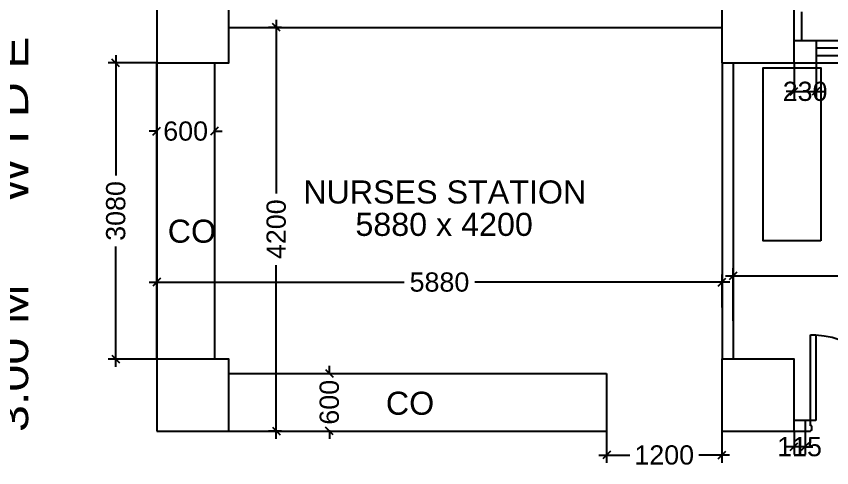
# Model space of a CAD drawing. Extents: x 7620542 to 7843793, y -6476226 to -6093835.
# Drawn here: x 7650078 to 7658558, y -6362911 to -6358215 of the extents above; entities that cross this region are included whole.
import ezdxf
from ezdxf.enums import TextEntityAlignment as Align

# ---------------------------------------------------------------- set-up
doc = ezdxf.new("R2010")
doc.units = 0
doc.header["$LTSCALE"] = 600
doc.header["$MEASUREMENT"] = 0
doc.header["$PDMODE"] = 35
doc.linetypes.add('DASHED', pattern=[0.75, 0.5, -0.25])
doc.layers.get('0').update_dxf_attribs({"linetype": 'CONTINUOUS'})
doc.layers.get('Defpoints').update_dxf_attribs({"linetype": 'CONTINUOUS'})
for name, color, linetype in [('chajja', 7, 'CONTINUOUS'), ('Counter', 7, 'CONTINUOUS'), ('DOOR', 32, 'CONTINUOUS'), ('FURN', 32, 'CONTINUOUS'), ('LA-column', 3, 'CONTINUOUS'), ('Room Dim', 1, 'CONTINUOUS'), ('TEXT', 6, 'CONTINUOUS'), ('TXT', 6, 'CONTINUOUS'), ('Walls', 7, 'CONTINUOUS'), ('WIN', 151, 'CONTINUOUS'), ('Working Dim', 5, 'CONTINUOUS')]:
    doc.layers.add(name, color=color, linetype=linetype)
doc.styles.add('ari', font='arial.ttf')
doc.styles.add('ARIAL', font='arial.ttf')
doc.dimstyles.new('int. dim', dxfattribs={"dimtxt": 450, "dimasz": 80, "dimexe": 80, "dimexo": 0, "dimgap": 70, "dimtad": 0, "dimdec": 0, "dimzin": 12, "dimdsep": 46, "dimtxsty": 'ari', "dimblk": 'OBLIQUE', "dimcen": 2, "dimdle": 80, "dimclrd": 256, "dimclre": 256, "dimclrt": 6, "dimadec": 0, "dimazin": 0, "dimtfac": 1, "dimtdec": 0, "dimtix": 1, "dimtmove": 2, "dimatfit": 3, "dimfxl": 1, "dimtolj": 1, "dimtzin": 0, "dimlwd": -1, "dimlwe": -1, "dimarcsym": 0})

# ---------------------------------------------------------------- blocks, each defined once
blk = doc.blocks.new('1000')
at = {"layer": 'DOOR'}
for p, q in [((0, -100), (0, 0)), ((0, 0), (49.7, 0)), ((49.7, 0), (49.7, -2.2)), ((63.2, -49.5), (49.7, -49.5)), ((49.7, -49.5), (49.7, -100)), ((63.2, -13.5), (61, -13.5)), ((63.2, -13.5), (63.2, -49.5)), ((836.8, -13.5), (836.8, -49.5)), ((836.8, -13.5), (839, -13.5)), ((836.8, -49.5), (850.3, -49.5)), ((850.3, 0), (850.3, -2.2)), ((900, 0), (850.3, 0)), ((850.3, -49.5), (850.3, -100)), ((900, -100), (900, 0)), ((49.7, -100), (0, -100)), ((49.7, -100), (49.7, -900.6)), ((100.2, -100), (49.7, -100)), ((100.2, -900.6), (100.2, -100)), ((850.3, -100), (900, -100)), ((49.7, -900.6), (100.2, -900.6))]:
    blk.add_line(p, q, dxfattribs=at)
for centre, major_axis, start_param, end_param in [((49.7, -13.5), (-7.95, 7.95), 3.926991, 5.497787), ((850.3, -13.5), (7.95, 7.95), 0.785398, 2.356194)]:
    blk.add_ellipse(centre, major_axis=major_axis, ratio=1, start_param=start_param, end_param=end_param, dxfattribs=at)
at = {"layer": 'DOOR', "color": 145}
blk.add_ellipse((64.3, -115.3), major_axis=(-519.7, 589.8), ratio=1, start_param=2.464943, end_param=4.009476, dxfattribs=at)
blk = doc.blocks.new('_Oblique')
at = {"color": 0, "linetype": 'ByBlock', "lineweight": -2}
blk.add_line((-0.5, -0.5), (0.5, 0.5), dxfattribs=at)
blk = doc.blocks.new('*D240')
at = {"layer": 'Defpoints', "color": 0, "transparency": 16777216}
for p in [(7663727.1, -6360916.8), (7657532.6, -6361383.3), (7663727.1, -6361383.3, -2.7)]:
    blk.add_point(p, dxfattribs=at)
at = {"layer": 'Working Dim', "transparency": 16777216}
for p, q in [((7657532.6, -6361383.3), (7657532.6, -6360836.8)), ((7663727.1, -6361383.3), (7663727.1, -6360836.8)), ((7657452.6, -6360916.8), (7660259.9, -6360916.8)), ((7663807.1, -6360916.8), (7660999.7, -6360916.8))]:
    blk.add_line(p, q, dxfattribs=at)
at = {"layer": 'Working Dim', "transparency": 16777216, "xscale": 80, "yscale": 80, "zscale": 80, "rotation": 180}
blk.add_blockref('_Oblique', (7657532.6, -6360916.8), dxfattribs=at)
at = {"layer": 'Working Dim', "transparency": 16777216, "xscale": 80, "yscale": 80, "zscale": 80}
blk.add_blockref('_Oblique', (7663727.1, -6360916.8), dxfattribs=at)
at = {"layer": 'Working Dim', "color": 6, "transparency": 16777216, "insert": (7660629.8, -6360916.8), "char_height": 200, "attachment_point": 5, "style": 'ari'}
blk.add_mtext('\\A1;6195', dxfattribs=at)
blk = doc.blocks.new('*D350')
at = {"layer": 'Defpoints', "color": 0, "transparency": 16777216}
for p in [(7657418.6, -6360981), (7651539, -6361246.3, -11.2), (7657418.6, -6361246.3)]:
    blk.add_point(p, dxfattribs=at)
at = {"layer": 'Working Dim', "transparency": 16777216}
for p, q in [((7651539, -6361246.3), (7651539, -6360901)), ((7657418.6, -6361246.3), (7657418.6, -6360901)), ((7651459, -6360981), (7654110.5, -6360981)), ((7657498.6, -6360981), (7654847.1, -6360981))]:
    blk.add_line(p, q, dxfattribs=at)
at = {"layer": 'Working Dim', "transparency": 16777216, "xscale": 80, "yscale": 80, "zscale": 80, "rotation": 180}
blk.add_blockref('_Oblique', (7651539, -6360981), dxfattribs=at)
at = {"layer": 'Working Dim', "transparency": 16777216, "xscale": 80, "yscale": 80, "zscale": 80}
blk.add_blockref('_Oblique', (7657418.6, -6360981), dxfattribs=at)
at = {"layer": 'Working Dim', "color": 6, "transparency": 16777216, "insert": (7654478.8, -6360981), "char_height": 200, "attachment_point": 5, "style": 'ari'}
blk.add_mtext('\\A1;5880', dxfattribs=at)
blk = doc.blocks.new('*D351')
at = {"layer": 'Defpoints', "color": 0, "transparency": 16777216}
for p in [(7652781.9, -6358330.3), (7652837.8, -6358330.3, -13), (7652837.8, -6362530.4, -10.9)]:
    blk.add_point(p, dxfattribs=at)
at = {"layer": 'Working Dim', "transparency": 16777216}
for p, q in [((7652781.9, -6358250.3), (7652781.9, -6360058)), ((7652837.8, -6358330.3), (7652701.9, -6358330.3)), ((7652781.9, -6362610.4), (7652781.9, -6360802.6)), ((7652837.8, -6362530.4), (7652701.9, -6362530.4))]:
    blk.add_line(p, q, dxfattribs=at)
at = {"layer": 'Working Dim', "transparency": 16777216, "xscale": 80, "yscale": 80, "zscale": 80}
for p, rotation in [((7652781.9, -6358330.3), 90), ((7652781.9, -6362530.4), 270)]:
    blk.add_blockref('_Oblique', p, dxfattribs=dict(at, rotation=rotation))
at = {"layer": 'Working Dim', "color": 6, "transparency": 16777216, "insert": (7652781.9, -6360430.3), "char_height": 200, "attachment_point": 5, "rotation": 90, "style": 'ari'}
blk.add_mtext('\\A1;4200', dxfattribs=at)
blk = doc.blocks.new('*D432')
at = {"layer": 'Defpoints', "color": 0, "transparency": 16777216}
for p in [(7658166.6, -6362530.5, -2.7), (7658281.6, -6362530.5, -2.7), (7658166.6, -6362693.3)]:
    blk.add_point(p, dxfattribs=at)
at = {"layer": 'Working Dim', "transparency": 16777216}
for p, q in [((7658166.6, -6362530.5), (7658166.6, -6362773.3)), ((7658281.6, -6362530.5), (7658281.6, -6362773.3)), ((7658166.6, -6362693.3), (7658086.6, -6362693.3)), ((7658281.6, -6362693.3), (7658166.6, -6362693.3)), ((7658281.6, -6362693.3), (7658361.6, -6362693.3))]:
    blk.add_line(p, q, dxfattribs=at)
at = {"layer": 'Working Dim', "transparency": 16777216, "xscale": 80, "yscale": 80, "zscale": 80}
blk.add_blockref('_Oblique', (7658166.6, -6362693.3), dxfattribs=at)
at = {"layer": 'Working Dim', "transparency": 16777216, "xscale": 80, "yscale": 80, "zscale": 80, "rotation": 180}
blk.add_blockref('_Oblique', (7658281.6, -6362693.3), dxfattribs=at)
at = {"layer": 'Working Dim', "color": 6, "transparency": 16777216, "insert": (7658224.1, -6362693.3), "char_height": 200, "attachment_point": 5, "style": 'ari'}
blk.add_mtext('\\A1;115', dxfattribs=at)
blk = doc.blocks.new('*D1790')
at = {"layer": 'Defpoints', "color": 0, "transparency": 16777216}
for p in [(7656216.5, -6362530.5, -17.7), (7657416.6, -6362530.5, -5.1), (7656216.5, -6362779.8)]:
    blk.add_point(p, dxfattribs=at)
at = {"layer": 'Working Dim', "transparency": 16777216}
for p, q in [((7656216.5, -6362530.5), (7656216.5, -6362859.8)), ((7657416.6, -6362530.5), (7657416.6, -6362859.8)), ((7656136.5, -6362779.8), (7656457.6, -6362779.8)), ((7657496.6, -6362779.8), (7657175.4, -6362779.8))]:
    blk.add_line(p, q, dxfattribs=at)
at = {"layer": 'Working Dim', "transparency": 16777216, "xscale": 80, "yscale": 80, "zscale": 80, "rotation": 180}
blk.add_blockref('_Oblique', (7656216.5, -6362779.8), dxfattribs=at)
at = {"layer": 'Working Dim', "transparency": 16777216, "xscale": 80, "yscale": 80, "zscale": 80}
blk.add_blockref('_Oblique', (7657416.6, -6362779.8), dxfattribs=at)
at = {"layer": 'Working Dim', "color": 6, "transparency": 16777216, "insert": (7656816.5, -6362779.8), "char_height": 200, "attachment_point": 5, "style": 'ari'}
blk.add_mtext('\\A1;1200', dxfattribs=at)
blk = doc.blocks.new('*D1791')
at = {"layer": 'Defpoints', "color": 0, "transparency": 16777216}
for p in [(7651539, -6358700.3, -18.1), (7651112.7, -6361780.5), (7651539, -6361780.5)]:
    blk.add_point(p, dxfattribs=at)
at = {"layer": 'Working Dim', "transparency": 16777216}
for p, q in [((7651112.7, -6358620.3), (7651112.7, -6359872.1)), ((7651539, -6358700.3), (7651032.7, -6358700.3)), ((7651112.7, -6361860.5), (7651112.7, -6360608.6)), ((7651539, -6361780.5), (7651032.7, -6361780.5))]:
    blk.add_line(p, q, dxfattribs=at)
at = {"layer": 'Working Dim', "transparency": 16777216, "xscale": 80, "yscale": 80, "zscale": 80}
for p, rotation in [((7651112.7, -6358700.3), 90), ((7651112.7, -6361780.5), 270)]:
    blk.add_blockref('_Oblique', p, dxfattribs=dict(at, rotation=rotation))
at = {"layer": 'Working Dim', "color": 6, "transparency": 16777216, "insert": (7651112.7, -6360240.4), "char_height": 200, "attachment_point": 5, "rotation": 90, "style": 'ari'}
blk.add_mtext('\\A1;3080', dxfattribs=at)
blk = doc.blocks.new('*D1793')
at = {"layer": 'Defpoints', "color": 0, "transparency": 16777216}
for p in [(7658166.6, -6358700.4, 2.1), (7658396.6, -6358700.5), (7658396.6, -6358997)]:
    blk.add_point(p, dxfattribs=at)
at = {"layer": 'Working Dim', "transparency": 16777216}
for p, q in [((7658166.6, -6358700.4), (7658166.6, -6359077)), ((7658396.6, -6358700.5), (7658396.6, -6359077)), ((7658166.6, -6358997), (7658086.6, -6358997)), ((7658166.6, -6358997), (7658396.6, -6358997)), ((7658396.6, -6358997), (7658476.6, -6358997))]:
    blk.add_line(p, q, dxfattribs=at)
at = {"layer": 'Working Dim', "transparency": 16777216, "xscale": 80, "yscale": 80, "zscale": 80}
blk.add_blockref('_Oblique', (7658166.6, -6358997), dxfattribs=at)
at = {"layer": 'Working Dim', "transparency": 16777216, "xscale": 80, "yscale": 80, "zscale": 80, "rotation": 180}
blk.add_blockref('_Oblique', (7658396.6, -6358997), dxfattribs=at)
at = {"layer": 'Working Dim', "color": 6, "transparency": 16777216, "insert": (7658281.6, -6358997), "char_height": 200, "attachment_point": 5, "style": 'ari'}
blk.add_mtext('\\A1;230', dxfattribs=at)
blk = doc.blocks.new('*D2151')
at = {"layer": 'Defpoints', "color": 0, "transparency": 16777216}
for p in [(7651539, -6359341.7), (7652139, -6359341.7, -17.7), (7652139, -6359410.3)]:
    blk.add_point(p, dxfattribs=at)
at = {"layer": 'Working Dim', "transparency": 16777216}
for p, q in [((7651539, -6359341.7), (7651539, -6359490.3)), ((7652139, -6359341.7), (7652139, -6359490.3)), ((7651539, -6359410.3), (7651459, -6359410.3)), ((7651539, -6359410.3), (7651547.9, -6359410.3)), ((7652139, -6359410.3), (7652130.2, -6359410.3)), ((7652139, -6359410.3), (7652219, -6359410.3))]:
    blk.add_line(p, q, dxfattribs=at)
at = {"layer": 'Working Dim', "transparency": 16777216, "xscale": 80, "yscale": 80, "zscale": 80}
blk.add_blockref('_Oblique', (7651539, -6359410.3), dxfattribs=at)
at = {"layer": 'Working Dim', "transparency": 16777216, "xscale": 80, "yscale": 80, "zscale": 80, "rotation": 180}
blk.add_blockref('_Oblique', (7652139, -6359410.3), dxfattribs=at)
at = {"layer": 'Working Dim', "color": 6, "transparency": 16777216, "insert": (7651839, -6359410.3), "char_height": 200, "attachment_point": 5, "style": 'ari'}
blk.add_mtext('\\A1;600', dxfattribs=at)
blk = doc.blocks.new('*D2152')
at = {"layer": 'Defpoints', "color": 0, "transparency": 16777216}
for p in [(7653317, -6361930.4, -16.3), (7653317, -6362530.4, -16.3), (7653334.1, -6362530.4)]:
    blk.add_point(p, dxfattribs=at)
at = {"layer": 'Working Dim', "transparency": 16777216}
for p, q in [((7653334.1, -6361930.4), (7653334.1, -6361850.4)), ((7653317, -6361930.4), (7653414.1, -6361930.4)), ((7653334.1, -6361930.4), (7653334.1, -6361939.2)), ((7653317, -6362530.4), (7653414.1, -6362530.4)), ((7653334.1, -6362530.4), (7653334.1, -6362521.5)), ((7653334.1, -6362530.4), (7653334.1, -6362610.4))]:
    blk.add_line(p, q, dxfattribs=at)
at = {"layer": 'Working Dim', "transparency": 16777216, "xscale": 80, "yscale": 80, "zscale": 80}
for p, rotation in [((7653334.1, -6361930.4), 270), ((7653334.1, -6362530.4), 90)]:
    blk.add_blockref('_Oblique', p, dxfattribs=dict(at, rotation=rotation))
at = {"layer": 'Working Dim', "color": 6, "transparency": 16777216, "insert": (7653334.1, -6362230.4), "char_height": 200, "attachment_point": 5, "rotation": 90, "style": 'ari'}
blk.add_mtext('\\A1;600', dxfattribs=at)

msp = doc.modelspace()

# ---------------------------------------------------------------- linework, layer by layer
at = {"layer": 'chajja', "color": 7, "linetype": 'DASHED', "elevation": -14.83}
msp.add_lwpolyline([(7658246.551, -6358470.454), (7658246.551, -6358020.454), (7660046.551, -6358020.454), (7660046.551, -6358470.454)], dxfattribs=at)
at = {"layer": 'Counter', "ltscale": 0.1}
for p, q in [((7651538.962, -6358700.273, -32.965), (7651538.962, -6361780.458, -30.832)), ((7652138.962, -6358700.366, -32.965), (7652138.962, -6361780.458, -30.832)), ((7652289.003, -6361930.357, -30.613), (7656216.461, -6361930.357, -32.551)), ((7656216.461, -6361930.357, -32.551), (7656216.461, -6362530.357, -32.551)), ((7652289.003, -6362530.357, -30.61), (7656216.461, -6362530.357, -32.551))]:
    msp.add_line(p, q, dxfattribs=at)
at = {"layer": 'FURN', "ltscale": 0.1, "elevation": -14.83}
msp.add_lwpolyline([(7658445.207, -6360550.469), (7657845.207, -6360550.469), (7657845.207, -6358750.469), (7658445.207, -6358750.469)], close=True, dxfattribs=at)
at = {"layer": 'LA-column', "color": 2}
for points, elevation in [([(7651539.003, -6358700.366), (7652289.003, -6358700.366), (7652289.003, -6357950.366), (7651539.003, -6357950.366)], -14.83), ([(7657416.551, -6358700.366), (7658166.551, -6358700.366), (7658166.551, -6357950.366), (7657416.551, -6357950.366)], -12.739), ([(7651539.003, -6362530.366), (7652289.003, -6362530.366), (7652289.003, -6361780.366), (7651539.003, -6361780.366)], -14.83), ([(7657416.551, -6362530.454), (7658166.551, -6362530.454), (7658166.551, -6361780.454), (7657416.551, -6361780.454)], -19.962)]:
    msp.add_lwpolyline(points, close=True, dxfattribs=dict(at, elevation=elevation))
at = {"layer": 'Walls'}
msp.add_line((7652289.003, -6358330.273, -14.83), (7657416.461, -6358330.273, -14.83), dxfattribs=at)
at = {"layer": 'Walls', "linetype": 'Continuous'}
for p, q in [((7663427.142, -6358470.454, -14.83), (7658166.551, -6358470.454, -14.83)), ((7651539.045, -6361780.458, -14.83), (7651539.049, -6358700.615, -14.83)), ((7658166.551, -6358700.454, -14.83), (7663427.052, -6358700.454, -14.83)), ((7658166.55, -6362415.485, -14.83), (7658281.55, -6362415.485, -14.83)), ((7658281.55, -6362415.485, -14.83), (7658281.55, -6362530.485, -14.83)), ((7658166.55, -6362530.485, -14.83), (7658281.55, -6362530.485, -14.83))]:
    msp.add_line(p, q, dxfattribs=at)
at = {"layer": 'Walls', "elevation": -14.83, "flags": 128}
for points in [[(7657418.552, -6358700.435), (7657418.551, -6361780.485)], [(7657533.552, -6358700.435), (7657533.552, -6361780.485)]]:
    msp.add_lwpolyline(points, dxfattribs=at)
at = {"layer": 'WIN', "linetype": 'Continuous', "elevation": -14.83}
for points in [[(7658396.551, -6358470.454), (7658396.551, -6358700.454), (7659896.551, -6358700.454), (7659896.551, -6358470.454)], [(7658396.551, -6358547.454), (7658396.551, -6358623.454), (7659896.551, -6358623.454), (7659896.551, -6358547.454)]]:
    msp.add_lwpolyline(points, close=True, dxfattribs=at)

# ---------------------------------------------------------------- block references
at = {"layer": 'DOOR', "linetype": 'Continuous', "xscale": -1.111111128702789, "yscale": 1.111111129634082, "zscale": 1.111111129415594, "rotation": 179.9999867451644}
msp.add_blockref('1000', (7658281.55, -6362530.485, -14.83), dxfattribs=at)

# ---------------------------------------------------------------- texts
at = {"layer": 'Counter', "color": 10, "style": 'ARIAL'}
for p in [(7651652.728, -6360570.672, -19.962), (7653921.622, -6362360.387, -19.962)]:
    msp.add_text('CO', height=240, dxfattribs=at).set_placement(p)
at = {"layer": 'Room Dim', "style": 'ARIAL'}
msp.add_text('5880 x 4200', height=240, dxfattribs=at).set_placement((7654527.535, -6360499.658, -14.83), align=Align.CENTER)
at = {"layer": 'TEXT', "color": 7, "style": 'ARIAL'}
msp.add_text('NURSES STATION', height=240, dxfattribs=at).set_placement((7654534.106, -6360162.846, -14.83), align=Align.CENTER)
at = {"layer": 'TXT', "color": 7, "style": 'ARIAL', "width": 1.2}
msp.add_text('3.00 M      W I D E      C O R R I D O R', height=300.52174, rotation=90, dxfattribs=at).set_placement((7650201.515, -6358201.011, -14.83), align=Align.CENTER)

# ---------------------------------------------------------------- dimensions: what is measured, and where the dimension line sits
at = {"layer": 'Working Dim'}
for base, p1, p2, override, picture, middle in [((7652781.879, -6358330.273, -14.83), (7652837.809, -6362530.357, -25.75), (7652837.809, -6358330.273, -27.834), {"dimtxt": 200}, '*D351', (7652781.879, -6360430.315, -14.83)), ((7651112.688, -6361780.458, -14.83), (7651538.962, -6358700.273, -32.965), (7651539.045, -6361780.458, -14.83), {"dimtxt": 200, "dimarcsym": 1}, '*D1791', (7651112.688, -6360240.365, -14.83))]:
    dim = msp.add_linear_dim(base=base, p1=p1, p2=p2, angle=90, dimstyle='int. dim', override=override, dxfattribs=at)
    dim.commit()
    dim.dimension.update_dxf_attribs({"geometry": picture, "text_midpoint": middle})
for base, p1, p2, override, picture, middle in [((7658396.551, -6358996.955, -14.83), (7658166.551, -6358700.366, -12.739), (7658396.551, -6358700.454, -14.83), {"dimtxt": 200, "dimarcsym": 1}, '*D1793', (7658281.551, -6358996.955, -14.83)), ((7663727.058, -6360916.768, -14.83), (7657532.552, -6361383.318, -14.83), (7663727.058, -6361383.32, -17.572), {"dimtxt": 200}, '*D240', (7660629.805, -6360916.768, -14.83)), ((7657418.551, -6360981.03, -14.83), (7651538.962, -6361246.275, -26.07), (7657418.551, -6361246.277, -14.83), {"dimtxt": 200}, '*D350', (7654478.757, -6360981.03, -14.83)), ((7656216.461, -6362779.848, -14.83), (7657416.551, -6362530.454, -19.962), (7656216.461, -6362530.454, -32.551), {"dimtxt": 200, "dimarcsym": 1}, '*D1790', (7656816.506, -6362779.848, -14.83)), ((7658166.55, -6362693.342, -14.83), (7658281.55, -6362530.485, -17.572), (7658166.55, -6362530.485, -17.572), {"dimtxt": 200}, '*D432', (7658224.05, -6362693.342, -14.83))]:
    dim = msp.add_linear_dim(base=base, p1=p1, p2=p2, dimstyle='int. dim', override=override, dxfattribs=at)
    dim.commit()
    dim.dimension.update_dxf_attribs({"geometry": picture, "text_midpoint": middle})
at = {"layer": 'Working Dim', "color": 7}
dim = msp.add_linear_dim(base=(7652138.962, -6359410.309, -14.83), p1=(7651539.048, -6359341.693, -14.83), p2=(7652138.962, -6359341.705, -32.521), dimstyle='int. dim', override={"dimtxt": 200, "dimarcsym": 1}, dxfattribs=at)
dim.commit()
dim.dimension.update_dxf_attribs({"geometry": '*D2151', "text_midpoint": (7651839.005, -6359410.309, -14.83)})
dim = msp.add_linear_dim(base=(7653334.068, -6362530.357, -14.83), p1=(7653317.03, -6361930.357, -31.12), p2=(7653317.03, -6362530.357, -31.118), angle=90, dimstyle='int. dim', override={"dimtxt": 200, "dimarcsym": 1}, dxfattribs=at)
dim.commit()
dim.dimension.update_dxf_attribs({"geometry": '*D2152', "text_midpoint": (7653334.068, -6362230.357, -14.83)})

doc.saveas('drawing.dxf')
